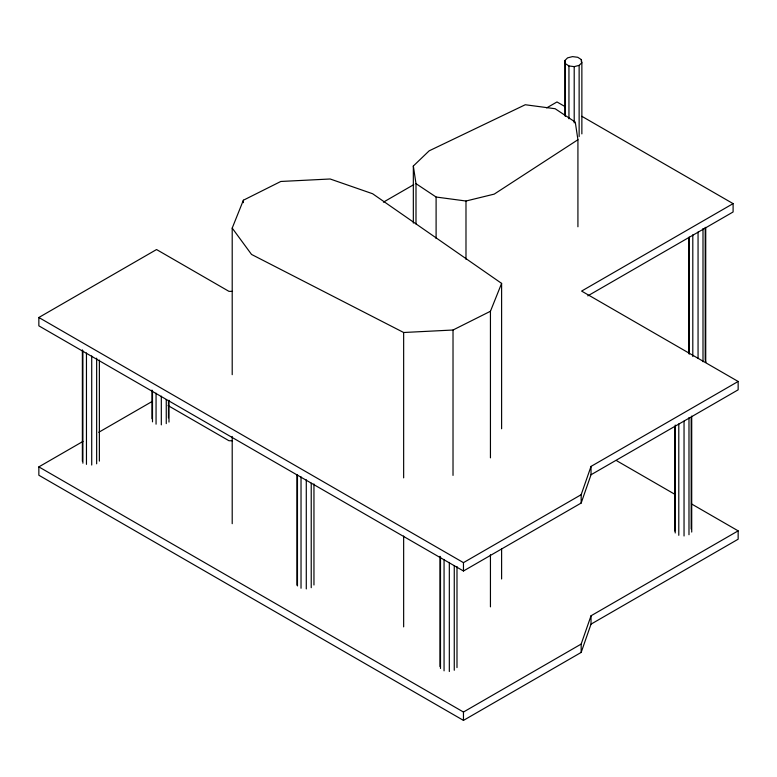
<?xml version="1.0" encoding="UTF-8"?>
<svg xmlns="http://www.w3.org/2000/svg" width="777" height="777" viewBox="0 0 777 777"><rect width="100%" height="100%" fill="white"/><g stroke="black" fill="none" stroke-linecap="round" stroke-linejoin="round"><path stroke-width="1.17" d="M581.167 503.04L581.167 494.696L591.025 466.414L738.15 381.468L738.15 389.821L591.025 474.757L581.167 503.04L463.461 570.998L38.85 325.845L38.85 317.492L156.546 249.543L228.943 291.346L232.517 291.404M581.167 652.427L581.167 644.075L591.025 615.792L738.15 530.856L738.15 539.209L591.025 624.145L581.167 652.427L463.461 720.386L38.85 475.233L38.85 466.88L82.984 441.404M232.206 374.679L232.206 228.098L243.376 200.223L280.798 181.468L330.157 178.992L372.62 193.745L501.612 283.391L501.612 428.768M490.442 457.847L490.442 311.266L501.612 283.391M564.86 115.656L564.86 60.538L567.589 57.857L572.523 56.614L577.777 57.294L581.351 59.615L581.866 62.714L581.866 133.906M564.86 60.538L565.374 63.627L568.949 65.958L574.203 66.628L579.137 65.385L581.866 62.714M413.335 223.096L413.335 166.016L429.157 150.835L525.271 104.74L555.157 108.731L575.271 122.106L577.923 139.743L577.923 226.777M577.923 139.743L494.23 194.114L465.986 201.02L436.101 197.028L415.996 183.654L413.335 166.016M383.42 202.156L413.743 184.654M546.678 107.896L556.983 101.952L565.277 106.731M98.747 432.303L152.341 401.359M587.791 295.872L733.099 211.975L733.099 203.623L581.604 291.084L738.15 381.468M38.85 317.492L463.461 562.645L581.167 494.696M38.85 466.88L463.461 712.033L581.167 644.075M232.206 228.098L251.534 254.438L403.651 332.498L453.02 330.021L490.442 311.266M232.517 440.792L228.943 440.724L168.094 405.594M581.847 116.307L733.099 203.623M616.821 460.81L674.834 494.298M691.413 503.875L738.15 530.856M705.73 228.117L705.73 362.47L705.205 359.372L705.205 227.321M703 228.506L703 361.703M698.057 232.041L698.057 358.352M692.802 234.819L692.802 356.526M691.715 416.093L691.715 532.07M691.19 417.589L691.19 528.972M689.238 237.082L689.238 354.205M688.985 417.618L688.985 534.741M688.713 237.432L688.713 353.409M684.042 421.163L684.042 535.984M678.787 423.931L678.787 535.314M675.223 425.048L675.223 532.983M674.698 426.554L674.698 531.041M591.025 466.414L591.025 474.757M591.025 615.792L591.025 624.145M581.351 59.615L581.351 61.917M579.137 65.385L579.137 136.577M574.203 66.628L574.203 122.892M568.949 65.958L568.949 118.774M565.374 63.627L565.374 116.453M501.612 548.698L501.612 578.982M490.442 554.768L490.442 606.856M465.986 201.02L465.986 259.295M463.461 562.645L463.461 570.998M463.461 712.033L463.461 720.386M456.993 566.54L456.993 667.579M454.263 565.773L454.263 670.26M453.02 330.021L453.02 475.398M449.32 562.422L449.32 671.503M444.065 559.45L444.065 670.833M440.501 557.119L440.501 668.502M439.976 556.322L439.976 666.559M436.101 197.028L436.101 238.529M415.996 183.654L415.996 223.961M403.651 332.498L403.651 477.865M403.651 536.013L403.651 626.874M313.957 483.954L313.957 585.003M311.227 483.187L311.227 587.684M306.284 479.836L306.284 588.917M301.029 476.864L301.029 588.247M297.465 474.543L297.465 585.926M296.94 474.893L296.94 585.13M243.376 200.223L243.376 202.651M232.206 436.46L232.206 523.688M168.988 400.262L168.988 422.076M168.463 400.611L168.463 417.841M166.259 399.495L166.259 423.611M161.315 396.144L161.315 424.854M156.06 393.172L156.06 424.174M152.496 390.85L152.496 421.853M151.971 390.054L151.971 418.754M99.378 360.072L99.378 461.12M96.649 358.158L96.649 463.801M91.715 355.953L91.715 465.034M86.461 352.981L86.461 464.364M82.886 350.66L82.886 463.189M82.372 349.864L82.372 461.247"/></g></svg>
